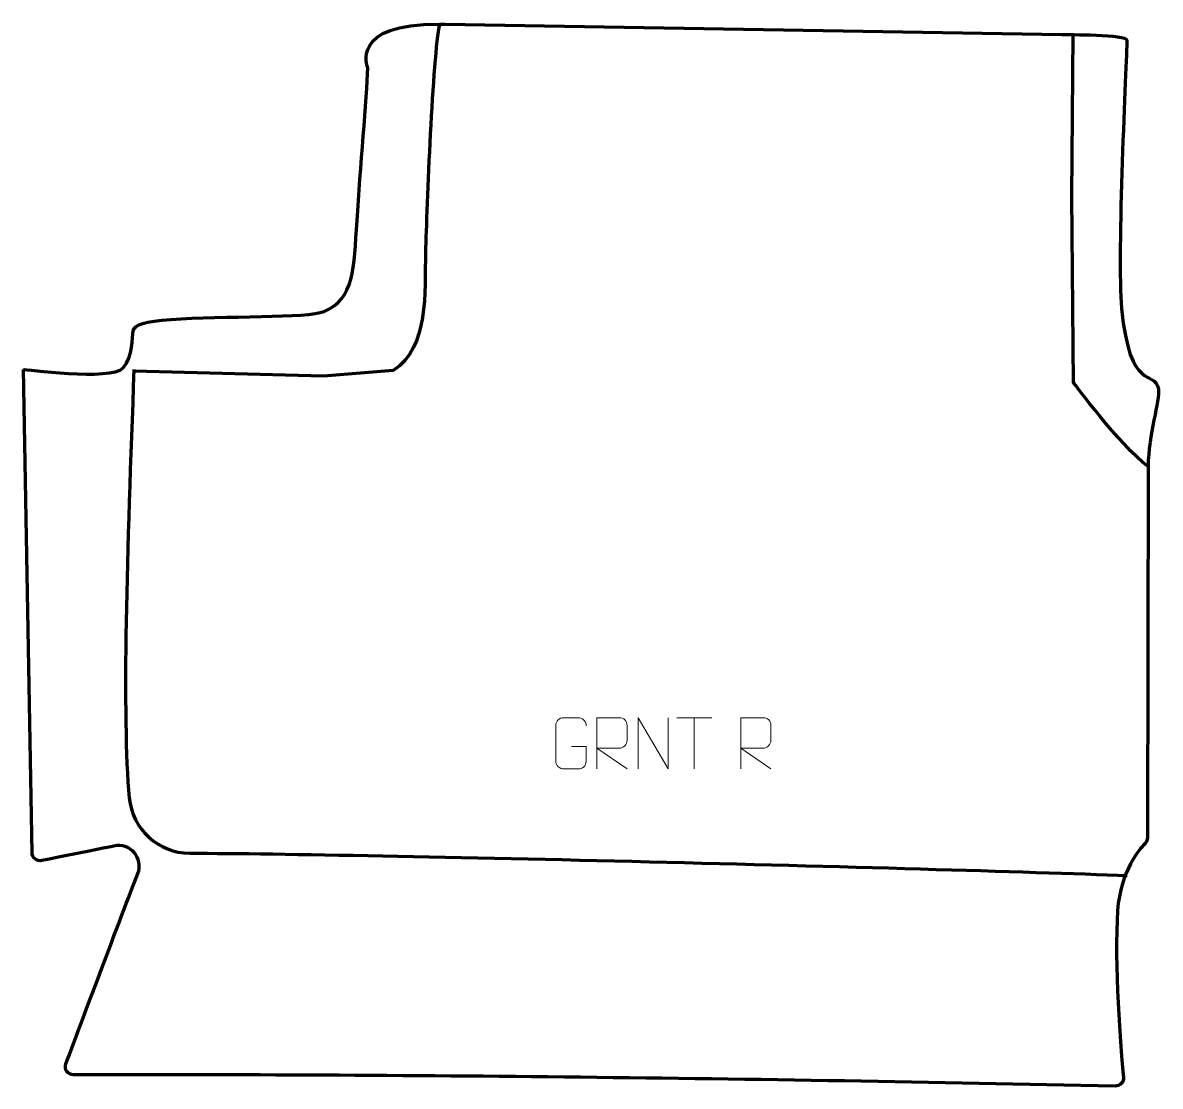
# Model space of a CAD drawing. Header units: millimetres. Extents: x -277 to 277, y -259 to 259.
import ezdxf

# ---------------------------------------------------------------- set-up
doc = ezdxf.new("R2010")
doc.units = ezdxf.units.MM
doc.header["$MEASUREMENT"] = 0
for name, color, linetype in [('layer 1', 7, 'Continuous'), ('layer 2', 7, 'Continuous'), ('layer 3', 7, 'Continuous')]:
    doc.layers.add(name, color=color, linetype=linetype)

msp = doc.modelspace()

# ---------------------------------------------------------------- linework, layer by layer
at = {"layer": 'layer 1', "color": 250, "lineweight": 9}
for points, knots in [([(-9.4883, -93.0821), (-9.4883, -93.0821), (-2.3202, -93.0821), (-2.3202, -93.0821), (-2.3202, -93.0821), (-2.3202, -93.0821), (-2.3202, -100.2502), (-2.3202, -100.2502), (-2.3202, -100.2502), (-2.4599, -102.5736), (-4.1371, -104.0532), (-6.2849, -104.064), (-6.2849, -104.064), (-8.6167, -104.0636), (-10.9487, -104.0636), (-13.2802, -104.064), (-13.2802, -104.064), (-15.2051, -104.1694), (-17.1773, -102.2849), (-17.1661, -100.2676), (-17.1661, -100.2676), (-17.1657, -94.4975), (-17.1657, -88.7278), (-17.1661, -82.9585), (-17.1661, -82.9585), (-17.1619, -80.8204), (-15.4151, -79.1012), (-13.2628, -79.1146), (-13.2628, -79.1146), (-10.9371, -79.1146), (-8.611, -79.1146), (-6.2849, -79.1146), (-6.2849, -79.1146), (-4.3382, -79.0792), (-2.3468, -80.5707), (-2.3202, -83.0084)], [0, 0, 0, 0, 0.1, 0.1, 0.1, 0.1, 0.2, 0.2, 0.2, 0.2, 0.3, 0.3, 0.3, 0.3, 0.4, 0.4, 0.4, 0.4, 0.5, 0.5, 0.5, 0.5, 0.6, 0.6, 0.6, 0.6, 0.7, 0.7, 0.7, 0.7, 0.8, 0.8, 0.8, 0.8, 1, 1, 1, 1]), ([(2.9247, -104.0678), (2.9247, -104.0678), (2.9247, -79.1143), (2.9247, -79.1143), (2.9247, -79.1143), (6.5195, -79.1143), (10.115, -79.1143), (13.7102, -79.1143), (13.7102, -79.1143), (16.0355, -79.152), (17.5928, -80.642), (17.5887, -83.0084), (17.5887, -83.0084), (17.5883, -85.0439), (17.5883, -88.1033), (17.5887, -90.1393), (17.5887, -90.1393), (17.5822, -92.0148), (15.7699, -93.9566), (13.7604, -93.9757), (13.7604, -93.9757), (13.7604, -93.9757), (2.9247, -93.9757), (2.9247, -93.9757), (2.9247, -93.9757), (2.9247, -93.9757), (17.5794, -104.0678), (17.5794, -104.0678)], [0, 0, 0, 0, 0.125, 0.125, 0.125, 0.125, 0.25, 0.25, 0.25, 0.25, 0.375, 0.375, 0.375, 0.375, 0.5, 0.5, 0.5, 0.5, 0.625, 0.625, 0.625, 0.625, 0.75, 0.75, 0.75, 0.75, 1, 1, 1, 1]), ([(22.9247, -104.0678), (22.9247, -104.0678), (22.9247, -79.1143), (22.9247, -79.1143), (22.9247, -79.1143), (22.9247, -79.1143), (37.5795, -104.0678), (37.5795, -104.0678), (37.5795, -104.0678), (37.5795, -104.0678), (37.5795, -79.1143), (37.5795, -79.1143)], [0, 0, 0, 0, 0.25, 0.25, 0.25, 0.25, 0.5, 0.5, 0.5, 0.5, 1, 1, 1, 1]), ([(72.9201, -104.0678), (72.9201, -104.0678), (72.9201, -79.1143), (72.9201, -79.1143), (72.9201, -79.1143), (76.5149, -79.1143), (80.1104, -79.1143), (83.7056, -79.1143), (83.7056, -79.1143), (86.0309, -79.152), (87.5882, -80.642), (87.5841, -83.0084), (87.5841, -83.0084), (87.5837, -85.0439), (87.5837, -88.1033), (87.5841, -90.1393), (87.5841, -90.1393), (87.5776, -92.0148), (85.7653, -93.9566), (83.7558, -93.9757), (83.7558, -93.9757), (83.7558, -93.9757), (72.9201, -93.9757), (72.9201, -93.9757), (72.9201, -93.9757), (72.9201, -93.9757), (87.5748, -104.0678), (87.5748, -104.0678)], [0, 0, 0, 0, 0.125, 0.125, 0.125, 0.125, 0.25, 0.25, 0.25, 0.25, 0.375, 0.375, 0.375, 0.375, 0.5, 0.5, 0.5, 0.5, 0.625, 0.625, 0.625, 0.625, 0.75, 0.75, 0.75, 0.75, 1, 1, 1, 1])]:
    msp.add_open_spline(points, degree=3, knots=knots, dxfattribs=at)
for points in [[(41.7585, -79.1378), (41.7585, -79.1378), (58.7457, -79.1378), (58.7457, -79.1378)], [(50.2523, -104.0678), (50.2523, -104.0678), (50.2523, -79.1143), (50.2523, -79.1143)]]:
    msp.add_open_spline(points, degree=3, dxfattribs=at)
at = {"layer": 'layer 2', "color": 230, "lineweight": 200}
msp.add_open_spline([(-276.2034, 90.383), (-276.2034, 90.383), (-271.9898, -144.8312), (-271.9898, -144.8312), (-271.9898, -144.8312), (-271.9454, -147.3162), (-269.6653, -149.158), (-267.2231, -148.6796), (-267.2231, -148.6796), (-258.4291, -146.9581), (-239.6592, -143.2567), (-232.2152, -141.5867), (-232.2152, -141.5867), (-224.2417, -139.7974), (-217.5665, -147.4393), (-220.5471, -155.0374), (-220.5471, -155.0374), (-228.541, -175.416), (-249.0335, -230.1956), (-255.544, -247.6253), (-255.544, -247.6253), (-256.5202, -250.2391), (-254.5824, -253.0211), (-251.7884, -253.014), (-251.7884, -253.014), (-92.3924, -252.6358), (77.5363, -254.6908), (255.0633, -258.5008), (255.0633, -258.5008), (257.464, -258.5523), (259.3718, -256.4963), (259.1319, -254.1108), (259.1319, -254.1108), (257.748, -240.3631), (254.5017, -198.2781), (256.2744, -172.9077), (256.2744, -172.9077), (257.6097, -153.7963), (267.5531, -142.3928), (269.1085, -141.006), (269.1085, -141.006), (270.164, -140.0652), (270.7616, -138.719), (270.7644, -137.3064), (270.7644, -137.3064), (270.7644, -137.3064), (271.1514, 43.1027), (271.1514, 43.1027), (271.1514, 43.1027), (271.1865, 58.5947), (277.034, 75.5126), (276.1057, 80.8422), (276.1057, 80.8422), (274.3346, 91.0104), (262.2385, 78.1334), (258.199, 120.3127), (258.199, 120.3127), (255.7885, 145.4823), (260.6186, 241.2934), (260.8433, 250.7694), (260.8433, 250.7694), (260.9089, 253.5394), (231.8393, 253.4447), (229.0643, 253.4906), (229.0643, 253.4906), (229.0643, 253.4906), (-70.909, 258.4509), (-70.909, 258.4509), (-70.909, 258.4509), (-70.909, 258.4509), (-73.7263, 258.4975), (-73.7263, 258.4975), (-73.7263, 258.4975), (-117.6563, 259.2229), (-108.6251, 237.3736), (-108.6251, 237.3736), (-108.6251, 237.3736), (-109.1018, 222.5773), (-112.2007, 187.9381), (-113.8501, 162.9158), (-113.8501, 162.9158), (-115.412, 139.2213), (-115.1038, 124.8837), (-129.9038, 118.6423), (-129.9038, 118.6423), (-137.5214, 115.4299), (-179.2064, 116.5663), (-204.2344, 114.7744), (-204.2344, 114.7744), (-217.4314, 113.8295), (-221.975, 112.409), (-222.783, 109.2015), (-222.783, 109.2015), (-223.6175, 105.889), (-222.5698, 96.7559), (-227.5875, 91.2468), (-227.5875, 91.2468), (-233.5937, 84.6518), (-276.5257, 90.8036), (-276.2034, 90.383)], degree=3, knots=[0, 0, 0, 0, 0.03846154, 0.03846154, 0.03846154, 0.03846154, 0.07692308, 0.07692308, 0.07692308, 0.07692308, 0.11538462, 0.11538462, 0.11538462, 0.11538462, 0.15384615, 0.15384615, 0.15384615, 0.15384615, 0.19230769, 0.19230769, 0.19230769, 0.19230769, 0.23076923, 0.23076923, 0.23076923, 0.23076923, 0.26923077, 0.26923077, 0.26923077, 0.26923077, 0.30769231, 0.30769231, 0.30769231, 0.30769231, 0.34615385, 0.34615385, 0.34615385, 0.34615385, 0.38461538, 0.38461538, 0.38461538, 0.38461538, 0.42307692, 0.42307692, 0.42307692, 0.42307692, 0.46153846, 0.46153846, 0.46153846, 0.46153846, 0.5, 0.5, 0.5, 0.5, 0.53846154, 0.53846154, 0.53846154, 0.53846154, 0.57692308, 0.57692308, 0.57692308, 0.57692308, 0.61538462, 0.61538462, 0.61538462, 0.61538462, 0.65384615, 0.65384615, 0.65384615, 0.65384615, 0.69230769, 0.69230769, 0.69230769, 0.69230769, 0.73076923, 0.73076923, 0.73076923, 0.73076923, 0.76923077, 0.76923077, 0.76923077, 0.76923077, 0.80769231, 0.80769231, 0.80769231, 0.80769231, 0.84615385, 0.84615385, 0.84615385, 0.84615385, 0.88461538, 0.88461538, 0.88461538, 0.88461538, 0.92307692, 0.92307692, 0.92307692, 0.92307692, 1, 1, 1, 1], dxfattribs=at)
at = {"layer": 'layer 3', "color": 142, "lineweight": 200}
for points, knots in [([(-73.7263, 258.4975), (-77.1168, 243.195), (-79.9901, 168.5274), (-80.5295, 147.5738), (-80.5295, 147.5738), (-81.0406, 127.7211), (-78.6585, 101.2579), (-96.3054, 89.9148), (-96.3054, 89.9148), (-96.3054, 89.9148), (-130.236, 87.0773), (-130.236, 87.0773), (-130.236, 87.0773), (-130.236, 87.0773), (-222.473, 89.5448), (-222.473, 89.5448)], [0, 0, 0, 0, 0.2, 0.2, 0.2, 0.2, 0.4, 0.4, 0.4, 0.4, 0.6, 0.6, 0.6, 0.6, 1, 1, 1, 1]), ([(271.1514, 43.1027), (257.2077, 53.776), (234.8865, 83.8837), (234.8865, 83.8837), (234.8865, 83.8837), (234.8865, 83.8837), (234.0055, 174.7698), (234.0055, 174.7698), (234.0055, 174.7698), (234.0055, 174.7698), (234.7062, 253.4419), (234.7062, 253.4419)], [0, 0, 0, 0, 0.25, 0.25, 0.25, 0.25, 0.5, 0.5, 0.5, 0.5, 1, 1, 1, 1]), ([(-222.3896, 90.4628), (-225.8761, 2.1526), (-228.3342, -79.0894), (-224.7204, -118.1401), (-224.7204, -118.1401), (-223.3107, -133.372), (-210.5486, -145.0363), (-195.2518, -145.0775), (-195.2518, -145.0775), (-108.9595, -145.3111), (162.8544, -152.2851), (260.9075, -155.9219)], [0, 0, 0, 0, 0.25, 0.25, 0.25, 0.25, 0.5, 0.5, 0.5, 0.5, 1, 1, 1, 1])]:
    msp.add_open_spline(points, degree=3, knots=knots, dxfattribs=at)

doc.saveas('drawing.dxf')
